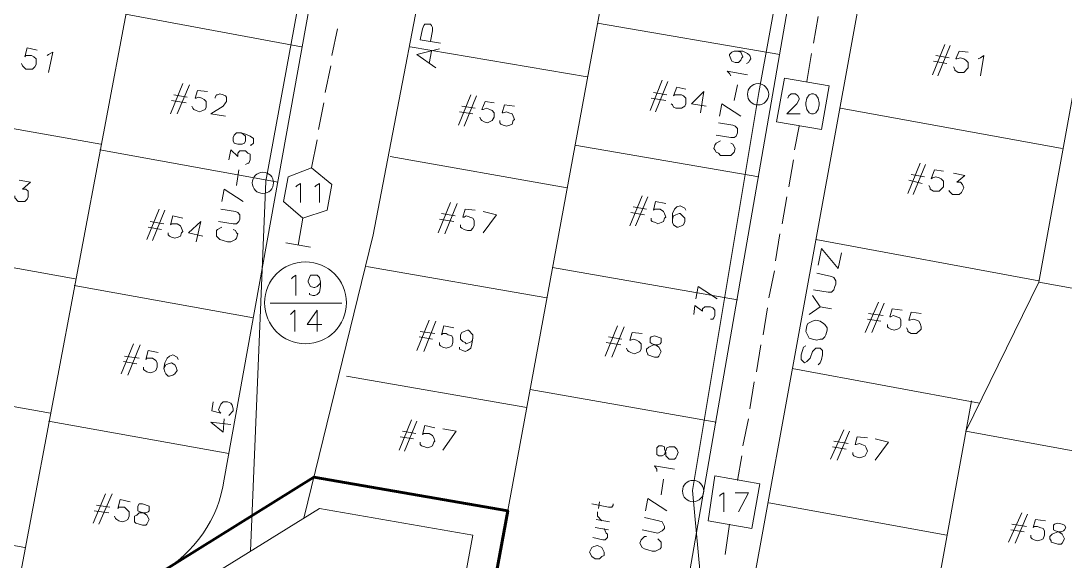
# Model space of a CAD drawing. Header units: millimetres. Extents: x 3.6 to 37.8, y 0.6 to 28.7.
# Drawn here: x 16.867 to 20.753, y 4.05 to 6.06 of the extents above; entities that cross this region are included whole.
import ezdxf

# ---------------------------------------------------------------- set-up
doc = ezdxf.new("R2010")
doc.units = ezdxf.units.MM
for name, color, linetype in [('PDF_0', 7, 'Continuous'), ('PDF_S102$BOUNDARY-NODE', 3, 'Continuous'), ('PDF_S102$NAME-LANDMARK', 7, 'Continuous'), ('PDF_S102$NAME-ROAD', 7, 'Continuous'), ('PDF_S102$Passives-TapOffs', 7, 'Continuous'), ('PDF_S102$POLE', 7, 'Continuous'), ('PDF_S102$STRAND', 7, 'Continuous'), ('PDF_S102$Symbols-SelfTerminating', 7, 'Continuous')]:
    doc.layers.add(name, color=color, linetype=linetype)
for name, color, linetype, true_color in [('PDF_S102$Cable-565', 23, 'Continuous', 0xdd8a6d), ('PDF_S102$LOTS', 254, 'Continuous', 0xdcdcdc), ('PDF_S102$ROAD', 8, 'Continuous', 0x7f7f7f), ('PDF_S102$SDU', 157, 'Continuous', 0x396472), ('PDF_S102$Symbols-EndOfLine', 15, 'Continuous', 0x944a4a)]:
    doc.layers.add(name, color=color, linetype=linetype, true_color=true_color)

msp = doc.modelspace()

# ---------------------------------------------------------------- linework, layer by layer
at = {"layer": 'PDF_0', "lineweight": 9}
msp.add_lwpolyline([(16.18099, 9.11284), (16.10593, 8.90851), (14.9008, 2.41582), (15.6931, 2.86201), (16.37281, 3.29152), (17.44033, 3.91285), (17.97826, 4.24645), (18.54955, 4.14637), (18.4453, 3.58342), (18.05749, 3.37075), (17.9866, 3.13723), (18.2785, 2.67019), (18.44947, 2.31157), (18.80809, 1.63186), (20.10496, 2.37829), (20.155, 2.65351), (20.62621, 2.56594), (20.80969, 2.31574)], dxfattribs=at)
at = {"layer": 'PDF_S102$BOUNDARY-NODE', "lineweight": 60}
msp.add_lwpolyline([(21.42755, 2.20272), (21.44353, 2.31157), (20.87224, 2.41582), (20.68876, 2.66602), (20.06326, 2.77861), (20.00488, 2.44501), (18.84979, 1.78198), (18.54538, 2.36161), (18.37441, 2.72023), (18.10753, 3.15391), (18.14923, 3.29152), (18.54538, 3.51253), (18.67882, 4.23811), (17.95741, 4.36321), (17.38195, 4.00459), (16.31443, 3.38743), (15.63472, 2.95792), (15.05509, 2.62849), (15.18853, 3.34573)], dxfattribs=at)
at = {"layer": 'PDF_S102$Cable-565', "lineweight": 13}
for points in [[(19.81723, 5.977), (19.83391, 6.07708)], [(18.02413, 5.93113), (18.04498, 6.03121)], [(19.79221, 5.83522), (19.80889, 5.93947)], [(17.99911, 5.79352), (18.01996, 5.8936)], [(17.97409, 5.65591), (17.99494, 5.75599)], [(19.74634, 5.58085), (19.76302, 5.66842)], [(17.94907, 5.51413), (17.96992, 5.61838)], [(19.72549, 5.44324), (19.74217, 5.54332)], [(19.70047, 5.30563), (19.71715, 5.40571)], [(19.67545, 5.16802), (19.69213, 5.2681)], [(19.65043, 5.03041), (19.67128, 5.13049)], [(19.62958, 4.8928), (19.64626, 4.99288)], [(19.60456, 4.75519), (19.62124, 4.85527)], [(19.57954, 4.61758), (19.59622, 4.71766)], [(19.55452, 4.47997), (19.57537, 4.58005)], [(19.53367, 4.3507), (19.55035, 4.44244)], [(19.4878, 4.07548), (19.50448, 4.18807)]]:
    msp.add_lwpolyline(points, dxfattribs=at)
at = {"layer": 'PDF_S102$LOTS', "lineweight": 0}
for points in [[(16.80232, 3.66682), (17.73223, 8.6041)], [(18.14923, 3.29152), (18.54538, 3.51253), (19.43359, 8.33305)], [(21.18916, 8.02447), (20.6554, 5.08879), (20.38435, 4.53418), (21.13495, 4.39657)], [(17.91154, 5.96449), (17.25685, 6.08542)], [(19.69213, 5.9353), (19.01242, 6.05206)], [(18.97489, 5.8519), (18.31603, 5.96449)], [(17.16511, 5.6017), (16.50625, 5.71846)], [(19.91731, 5.73514), (20.74297, 5.58502)], [(19.6129, 5.48077), (18.92902, 5.59753)], [(17.82397, 5.45992), (17.16094, 5.58085)], [(18.89983, 5.43907), (18.24097, 5.55583)], [(19.82557, 5.24725), (20.6554, 5.09296)], [(17.0692, 5.1013), (16.41451, 5.21806)], [(18.82477, 5.03041), (18.1534, 5.14717)], [(19.53367, 5.02207), (18.84562, 5.143)], [(17.73223, 4.95535), (17.06503, 5.07628)], [(20.6554, 5.08879), (21.46021, 4.94284)], [(19.738, 4.7677), (20.43439, 4.63843)], [(16.97746, 4.6009), (16.32277, 4.71766)], [(18.74971, 4.62175), (18.07834, 4.73851)], [(19.45444, 4.56754), (18.76222, 4.68847)], [(18.97489, 1.85287), (20.00488, 2.44501), (20.4052, 4.64677)], [(17.64049, 4.45078), (16.96912, 4.57171)], [(18.67882, 4.23811), (17.95741, 4.36321)], [(19.65043, 4.2673), (20.31346, 4.14637)], [(16.88155, 4.1005), (16.23103, 4.21726)]]:
    msp.add_lwpolyline(points, dxfattribs=at)
at = {"layer": 'PDF_S102$NAME-LANDMARK', "lineweight": 0}
for points in [[(19.0708, 4.26313), (19.0708, 4.25896), (19.06663, 4.25062), (19.05412, 4.25062), (18.99157, 4.26313)], [(19.02076, 4.27147), (19.01659, 4.24645)], [(19.05829, 4.19641), (19.00825, 4.20475)], [(19.0291, 4.20058), (19.01242, 4.21726), (19.01242, 4.23394)], [(19.03744, 4.17139), (19.04578, 4.15471), (19.04995, 4.15054), (19.04995, 4.13803), (19.04161, 4.12969), (19.03327, 4.12969), (18.99574, 4.13803)], [(19.05412, 4.16722), (19.00408, 4.17556)]]:
    msp.add_lwpolyline(points, dxfattribs=at)
msp.add_lwpolyline([(18.98323, 4.08382), (18.99157, 4.1005), (18.99991, 4.10467), (19.01242, 4.10884), (19.0291, 4.1005), (19.03744, 4.08382), (19.03744, 4.07131), (19.0291, 4.06714), (19.02076, 4.0588), (19.00408, 4.0588), (18.99157, 4.06714)], close=True, dxfattribs=at)
at = {"layer": 'PDF_S102$NAME-ROAD', "lineweight": 9}
for points in [[(18.42862, 5.977), (18.35356, 5.98951), (18.3619, 6.03121), (18.36607, 6.04372), (18.37024, 6.04789), (18.39109, 6.04789), (18.39526, 6.04372), (18.39943, 6.03538), (18.39943, 6.02287), (18.39109, 5.98534)], [(18.41194, 5.88526), (18.34105, 5.9353), (18.42445, 5.95615)], [(18.39526, 5.94781), (18.38692, 5.90194)], [(19.92148, 5.19721), (19.90897, 5.13883), (19.84642, 5.21389), (19.83391, 5.15134)], [(19.82974, 5.12215), (19.88395, 5.10964), (19.89229, 5.10547), (19.90063, 5.09296), (19.90063, 5.08045), (19.89646, 5.07211), (19.89229, 5.0596), (19.88395, 5.05126), (19.87144, 5.05126), (19.81723, 5.0596)], [(19.84225, 4.99705), (19.81306, 5.03875)], [(19.80055, 4.96786), (19.84225, 4.99705), (19.88395, 4.98871)], [(19.83391, 4.78021), (19.84225, 4.78855), (19.84642, 4.80106), (19.85059, 4.81774), (19.85059, 4.83442), (19.84225, 4.84276), (19.82557, 4.84276), (19.81306, 4.83025), (19.80472, 4.80523), (19.79221, 4.79272), (19.78387, 4.78855), (19.77136, 4.80106), (19.77136, 4.81774), (19.77553, 4.83442), (19.7797, 4.84693), (19.78804, 4.8511)]]:
    msp.add_lwpolyline(points, dxfattribs=at)
msp.add_lwpolyline([(19.78804, 4.90531), (19.79221, 4.92616), (19.79638, 4.9345), (19.81306, 4.94284), (19.82557, 4.94701), (19.84225, 4.94284), (19.85476, 4.9345), (19.85893, 4.93033), (19.86727, 4.91782), (19.86727, 4.90948), (19.8631, 4.8928), (19.85893, 4.88446), (19.85059, 4.87612), (19.84225, 4.87612), (19.82974, 4.87195), (19.81306, 4.87612), (19.80055, 4.88029)], close=True, dxfattribs=at)
at = {"layer": 'PDF_S102$Passives-TapOffs', "lineweight": 9}
for points in [[(19.67962, 5.6851), (19.70881, 5.84773), (19.87561, 5.81854), (19.84642, 5.65591)], [(19.80889, 5.78935), (19.81723, 5.78935), (19.82557, 5.78518), (19.83391, 5.77267), (19.83808, 5.75599), (19.83808, 5.74765), (19.83391, 5.73097), (19.82557, 5.71846), (19.81723, 5.71429), (19.80889, 5.71429), (19.80055, 5.71846), (19.79221, 5.73097), (19.78804, 5.74765), (19.78804, 5.75599), (19.79221, 5.77267), (19.80055, 5.78518)], [(18.00745, 5.35567), (17.91571, 5.32648), (17.84482, 5.38903), (17.8615, 5.48077), (17.94907, 5.51413), (18.02413, 5.45158)], [(19.42525, 4.20058), (19.45027, 4.36738), (19.61707, 4.33819), (19.58788, 4.17139)]]:
    msp.add_lwpolyline(points, close=True, dxfattribs=at)
for points in [[(19.72132, 5.77267), (19.72549, 5.78101), (19.73383, 5.78935), (19.75051, 5.78935), (19.75885, 5.78101), (19.76302, 5.77267), (19.76302, 5.7685), (19.75468, 5.75182), (19.71715, 5.71429), (19.76719, 5.71429)], [(17.89069, 5.44324), (17.89486, 5.44741), (17.90737, 5.45575), (17.90737, 5.38486)], [(17.96158, 5.44324), (17.96575, 5.44741), (17.97826, 5.45575), (17.97826, 5.38486)], [(19.46695, 4.29232), (19.47112, 4.29649), (19.48363, 4.30483), (19.48363, 4.23394)], [(19.52533, 4.30483), (19.57537, 4.30483), (19.53784, 4.23394)]]:
    msp.add_lwpolyline(points, dxfattribs=at)
at = {"layer": 'PDF_S102$POLE', "lineweight": 0}
for points in [[(19.54618, 5.94364), (19.55452, 5.92696), (19.55035, 5.92279), (19.54618, 5.91445), (19.53784, 5.90611), (19.52533, 5.90611), (19.51282, 5.91028), (19.50865, 5.91862), (19.50448, 5.93113), (19.50448, 5.9353), (19.51282, 5.94364), (19.52116, 5.94781), (19.53367, 5.94781)], [(17.6947, 5.63923), (17.70304, 5.63089), (17.70304, 5.61421), (17.69887, 5.60587), (17.69053, 5.6017), (17.67385, 5.6017), (17.66134, 5.60587), (17.65717, 5.61421), (17.65717, 5.62672), (17.66134, 5.63506), (17.66968, 5.6434), (17.68636, 5.6434)], [(19.23343, 4.44661), (19.23343, 4.47163), (19.24177, 4.47997), (19.25428, 4.47997), (19.26262, 4.4758), (19.26262, 4.46746), (19.26679, 4.45495), (19.26679, 4.44244), (19.2793, 4.42993), (19.30015, 4.42993), (19.30432, 4.4341), (19.30849, 4.44244), (19.31266, 4.45495), (19.30849, 4.46746), (19.30015, 4.4758), (19.2793, 4.4758), (19.27096, 4.47163), (19.26262, 4.44661), (19.25428, 4.44244), (19.24177, 4.44244)]]:
    msp.add_lwpolyline(points, close=True, dxfattribs=at)
for points in [[(19.53367, 5.94781), (19.55452, 5.94781), (19.5712, 5.93947), (19.57954, 5.93113), (19.58371, 5.91862), (19.57954, 5.91445), (19.57537, 5.90611), (19.56703, 5.90194)], [(19.50865, 5.85607), (19.50448, 5.86441), (19.49614, 5.87275), (19.5712, 5.86024)], [(19.53367, 5.82271), (19.52116, 5.76433)], [(19.46695, 5.70595), (19.47529, 5.75182), (19.54618, 5.70595)], [(19.46278, 5.68093), (19.51699, 5.67259), (19.52533, 5.66842), (19.53367, 5.66008), (19.53367, 5.6434), (19.5295, 5.63089), (19.52116, 5.62672), (19.50865, 5.62672), (19.45444, 5.63506)], [(17.68636, 5.6434), (17.70304, 5.63923), (17.71972, 5.63089), (17.73223, 5.62255), (17.73223, 5.60587), (17.72389, 5.59753), (17.71972, 5.59753)], [(19.50865, 5.60587), (19.51699, 5.6017), (19.52533, 5.58502), (19.52116, 5.57251), (19.50865, 5.56), (19.47112, 5.56), (19.46278, 5.56834), (19.45444, 5.57251), (19.45027, 5.58085), (19.4461, 5.58502), (19.45027, 5.59753), (19.45444, 5.60587), (19.47112, 5.61421)], [(17.64049, 5.54332), (17.64883, 5.58085), (17.67385, 5.55583), (17.67385, 5.56834), (17.68219, 5.57668), (17.70304, 5.57668), (17.71138, 5.56834), (17.71972, 5.56417), (17.71972, 5.54332), (17.71555, 5.53081), (17.71138, 5.53081), (17.70304, 5.52664)], [(17.67802, 5.50579), (17.66968, 5.44741)], [(17.61547, 5.38903), (17.62381, 5.4349), (17.6947, 5.38903)], [(17.6113, 5.35984), (17.66551, 5.3515), (17.67385, 5.34733), (17.68219, 5.33899), (17.68219, 5.32231), (17.67802, 5.31397), (17.66968, 5.30563), (17.65717, 5.30563), (17.60296, 5.31397)], [(17.65717, 5.28478), (17.66551, 5.28061), (17.66968, 5.27227), (17.67385, 5.2681), (17.66968, 5.25142), (17.66551, 5.24725), (17.64883, 5.23891), (17.63632, 5.23891), (17.61964, 5.24308), (17.60713, 5.24725), (17.59462, 5.25976), (17.59462, 5.28061), (17.59879, 5.28478), (17.61547, 5.29312)], [(19.23343, 4.38406), (19.23343, 4.3924), (19.22509, 4.40491), (19.30015, 4.3924)], [(19.25845, 4.35487), (19.25011, 4.29649)], [(19.19173, 4.23811), (19.20007, 4.28398), (19.27096, 4.23811)], [(19.18756, 4.21309), (19.24177, 4.20058), (19.25428, 4.19641), (19.26262, 4.17973), (19.26262, 4.17139), (19.25428, 4.16305), (19.2376, 4.15471), (19.17922, 4.16722)], [(19.2376, 4.13386), (19.25011, 4.12135), (19.25011, 4.1005), (19.24594, 4.09633), (19.22926, 4.08799), (19.21675, 4.08799), (19.20007, 4.09216), (19.18756, 4.09633), (19.17922, 4.1005), (19.17088, 4.11718), (19.17505, 4.12969), (19.18756, 4.1422), (19.1959, 4.1422)]]:
    msp.add_lwpolyline(points, dxfattribs=at)
for centre in [(19.61081, 5.78727), (17.76767, 5.45784), (19.36895, 4.31109)]:
    msp.add_circle(centre, 0.03961, dxfattribs=at)
at = {"layer": 'PDF_S102$ROAD', "lineweight": 0}
for points in [[(17.38281, 4.00729, 0.2384739), (17.62381, 4.35487), (18.34522, 8.35807)], [(20.33431, 8.03698), (19.45861, 3.22897, -0.2413116), (19.11249, 2.68986)]]:
    msp.add_lwpolyline(points, format="xyb", dxfattribs=at)
for points in [[(18.74554, 8.32054), (18.43696, 6.61501), (18.17842, 5.26393), (17.92038, 4.21055)], [(19.22509, 3.25816), (20.06326, 8.08285)]]:
    msp.add_lwpolyline(points, dxfattribs=at)
at = {"layer": 'PDF_S102$SDU', "lineweight": 0}
for points in [[(16.86904, 5.90194), (16.87321, 5.8936), (16.88572, 5.88109), (16.91074, 5.88109), (16.91908, 5.88943), (16.92325, 5.89777), (16.92325, 5.91862), (16.91491, 5.92696), (16.90657, 5.93113), (16.88572, 5.93113), (16.88155, 5.92696), (16.88989, 5.96032), (16.92742, 5.95198)], [(20.25925, 5.86024), (20.30512, 5.97283)], [(20.2801, 5.85607), (20.32597, 5.96866)], [(20.33848, 5.88943), (20.34265, 5.88109), (20.34265, 5.87692), (20.35516, 5.86858), (20.37601, 5.86858), (20.39269, 5.88526), (20.39269, 5.90611), (20.38435, 5.91445), (20.37601, 5.91862), (20.3635, 5.92279), (20.35099, 5.91862), (20.34682, 5.91862), (20.35933, 5.94781), (20.39269, 5.94364)], [(16.96495, 5.93113), (16.96912, 5.9353), (16.9858, 5.94364), (16.96912, 5.86858)], [(20.31346, 5.90194), (20.26342, 5.91028)], [(20.3218, 5.92279), (20.27176, 5.93113)], [(20.43022, 5.91862), (20.43856, 5.92279), (20.45107, 5.93113), (20.43856, 5.85607)], [(19.20841, 5.7268), (19.25428, 5.83939)], [(19.22926, 5.72263), (19.27513, 5.83522)], [(17.42365, 5.71429), (17.46952, 5.82688)], [(17.44867, 5.71429), (17.49454, 5.82271)], [(17.50288, 5.74348), (17.50705, 5.73514), (17.51122, 5.73097), (17.51956, 5.7268), (17.53207, 5.72263), (17.54458, 5.7268), (17.55292, 5.73097), (17.55709, 5.73931), (17.55709, 5.76016), (17.54875, 5.7685), (17.54041, 5.77267), (17.5279, 5.77684), (17.51956, 5.77267), (17.51539, 5.77267), (17.52373, 5.80186), (17.56126, 5.79769)], [(19.27096, 5.78518), (19.22092, 5.79352)], [(19.28764, 5.75182), (19.29181, 5.74765), (19.29598, 5.73931), (19.30432, 5.73514), (19.32517, 5.73514), (19.33768, 5.74348), (19.34185, 5.75182), (19.34185, 5.77267), (19.33351, 5.78101), (19.32517, 5.78518), (19.30015, 5.78518), (19.29598, 5.78101), (19.30849, 5.81437), (19.34185, 5.80603)], [(19.41691, 5.74348), (19.3627, 5.75182), (19.40857, 5.79769), (19.39606, 5.71846)], [(17.48203, 5.75599), (17.42782, 5.76433)], [(17.4862, 5.77684), (17.43616, 5.78518)], [(17.59045, 5.77267), (17.59045, 5.77684), (17.59462, 5.78518), (17.59879, 5.78518), (17.60713, 5.78935), (17.61964, 5.78518), (17.62798, 5.78101), (17.63215, 5.77684), (17.63215, 5.76016), (17.62798, 5.75599), (17.61964, 5.74348), (17.57377, 5.71429), (17.62798, 5.70595)], [(18.49534, 5.67259), (18.54121, 5.78518)], [(18.51619, 5.66842), (18.56206, 5.78101)], [(18.57457, 5.70178), (18.57874, 5.69344), (18.58291, 5.68927), (18.59125, 5.6851), (18.60376, 5.68093), (18.62044, 5.68927), (18.62878, 5.70178), (18.62878, 5.71846), (18.62044, 5.7268), (18.6121, 5.73097), (18.59959, 5.73514), (18.58708, 5.73097), (18.58291, 5.73097), (18.59542, 5.76016), (18.62878, 5.75599)], [(19.26679, 5.76433), (19.21258, 5.77267)], [(18.54955, 5.71429), (18.49951, 5.72263)], [(18.55789, 5.73514), (18.50785, 5.74348)], [(18.64963, 5.68927), (18.64963, 5.68093), (18.6538, 5.67676), (18.66214, 5.67259), (18.67465, 5.66842), (18.68716, 5.67259), (18.6955, 5.67676), (18.69967, 5.68927), (18.70384, 5.69344), (18.69967, 5.70595), (18.6955, 5.71429), (18.68299, 5.71846), (18.67465, 5.72263), (18.66214, 5.71846), (18.65797, 5.71846), (18.66631, 5.74765), (18.70384, 5.74348)], [(20.16751, 5.41822), (20.21338, 5.53081)], [(20.18836, 5.41405), (20.23423, 5.52664)], [(20.23006, 5.48077), (20.18002, 5.48911)], [(20.24674, 5.44741), (20.25091, 5.43907), (20.25091, 5.4349), (20.26342, 5.42656), (20.28427, 5.42656), (20.30095, 5.44324), (20.30095, 5.46409), (20.29261, 5.47243), (20.28427, 5.4766), (20.27176, 5.48077), (20.25925, 5.4766), (20.25508, 5.47243), (20.26759, 5.50579), (20.30095, 5.50162)], [(20.33848, 5.49328), (20.38018, 5.48494), (20.35099, 5.45992), (20.3635, 5.45992), (20.37184, 5.45158), (20.37601, 5.43907), (20.36767, 5.42239), (20.35933, 5.41405), (20.33431, 5.41405), (20.3218, 5.42656), (20.3218, 5.43073)], [(16.8607, 5.46826), (16.9024, 5.45992), (16.87321, 5.4349), (16.88572, 5.4349), (16.89406, 5.42656), (16.89406, 5.40571), (16.88989, 5.39737), (16.88155, 5.38903), (16.85653, 5.38903), (16.84402, 5.40154), (16.84402, 5.40988)], [(20.22172, 5.45575), (20.17168, 5.46826)], [(19.13335, 5.29729), (19.17922, 5.40988)], [(19.1542, 5.29729), (19.20007, 5.40571)], [(18.42028, 5.27227), (18.46615, 5.38486)], [(18.4453, 5.2681), (18.49117, 5.38069)], [(19.1959, 5.35984), (19.14586, 5.36818)], [(19.21258, 5.32648), (19.21258, 5.31814), (19.21675, 5.31397), (19.22926, 5.3098), (19.2376, 5.30563), (19.25011, 5.3098), (19.25845, 5.31397), (19.26262, 5.32648), (19.26679, 5.33065), (19.26262, 5.34316), (19.25845, 5.3515), (19.24594, 5.35984), (19.22509, 5.35984), (19.22092, 5.35567), (19.22926, 5.38903), (19.26679, 5.38069)], [(19.29181, 5.32231), (19.29181, 5.34316), (19.30015, 5.35984), (19.30849, 5.36818), (19.321, 5.37235), (19.33768, 5.36401), (19.34185, 5.35567)], [(17.33608, 5.24725), (17.38195, 5.35984)], [(17.35693, 5.24308), (17.4028, 5.35567)], [(17.41531, 5.27227), (17.41531, 5.26393), (17.41948, 5.25976), (17.42782, 5.25559), (17.44033, 5.25142), (17.45284, 5.25559), (17.46118, 5.25976), (17.46535, 5.27227), (17.46952, 5.27644), (17.46535, 5.28895), (17.46118, 5.29729), (17.44867, 5.30563), (17.42782, 5.30563), (17.42365, 5.30146), (17.43199, 5.33482), (17.46952, 5.32648)], [(18.48283, 5.33482), (18.43279, 5.34316)], [(18.50368, 5.30146), (18.50368, 5.29312), (18.50785, 5.28895), (18.51619, 5.28478), (18.5287, 5.28061), (18.54121, 5.28061), (18.54955, 5.28895), (18.55372, 5.29729), (18.55372, 5.31814), (18.54955, 5.32648), (18.52453, 5.33482), (18.51619, 5.33065), (18.51202, 5.33065), (18.52036, 5.35984), (18.55789, 5.35567)], [(18.58708, 5.3515), (18.63712, 5.33899), (18.58708, 5.27227)], [(19.18756, 5.33899), (19.13752, 5.34733)], [(17.39029, 5.28478), (17.34025, 5.29312)], [(17.39863, 5.30563), (17.34859, 5.31397)], [(17.54458, 5.25976), (17.49037, 5.27227), (17.53624, 5.31397), (17.51956, 5.23891)], [(18.47866, 5.31397), (18.42445, 5.32231)], [(20.00905, 4.90114), (20.05909, 5.01373)], [(20.03407, 4.90114), (20.07994, 5.00956)], [(20.09245, 4.93033), (20.09245, 4.92199), (20.09662, 4.91782), (20.10496, 4.91365), (20.11747, 4.90948), (20.12998, 4.91365), (20.13832, 4.91782), (20.14249, 4.92616), (20.14249, 4.94701), (20.13832, 4.95535), (20.1133, 4.96369), (20.10496, 4.95952), (20.10079, 4.95952), (20.10913, 4.98871), (20.14666, 4.98454)], [(20.16334, 4.91782), (20.16751, 4.90948), (20.16751, 4.90531), (20.18002, 4.89697), (20.20087, 4.89697), (20.21755, 4.91365), (20.21755, 4.92199), (20.21338, 4.9345), (20.20921, 4.94284), (20.20087, 4.94701), (20.18836, 4.95118), (20.17585, 4.94701), (20.17168, 4.94701), (20.18002, 4.9762), (20.21755, 4.97203)], [(18.34105, 4.83442), (18.38692, 4.94701)], [(18.36607, 4.83025), (18.41194, 4.94284)], [(20.06743, 4.94284), (20.01739, 4.95118)], [(20.07577, 4.96369), (20.02156, 4.97203)], [(18.40777, 4.89697), (18.35356, 4.90531)], [(18.42445, 4.86361), (18.42445, 4.85527), (18.42862, 4.8511), (18.43696, 4.84693), (18.44947, 4.84276), (18.46198, 4.84693), (18.47032, 4.8511), (18.47449, 4.86361), (18.47449, 4.88029), (18.47032, 4.88863), (18.45781, 4.8928), (18.44947, 4.89697), (18.43696, 4.89697), (18.43279, 4.8928), (18.44113, 4.92616), (18.47866, 4.91782)], [(19.04161, 4.81357), (19.08748, 4.92616)], [(19.06663, 4.8094), (19.1125, 4.92199)], [(19.12084, 4.84276), (19.12501, 4.83442), (19.12918, 4.83025), (19.13752, 4.82608), (19.15003, 4.82191), (19.16254, 4.82608), (19.17088, 4.83025), (19.17505, 4.83859), (19.17505, 4.85944), (19.16671, 4.86778), (19.15837, 4.87195), (19.14586, 4.87612), (19.13752, 4.87195), (19.13335, 4.87195), (19.14169, 4.90114), (19.17922, 4.89697)], [(17.24017, 4.74685), (17.28604, 4.85944)], [(18.39943, 4.87612), (18.34939, 4.88446)], [(18.54955, 4.88029), (18.54538, 4.85944), (18.54121, 4.84276), (18.5287, 4.83442), (18.52036, 4.83025), (18.51202, 4.83442), (18.49951, 4.83859), (18.49951, 4.84693)], [(19.09999, 4.85527), (19.04578, 4.86361)], [(19.10416, 4.87612), (19.05412, 4.88446)], [(17.26519, 4.74268), (17.31106, 4.85527)], [(17.32357, 4.77187), (17.32357, 4.76353), (17.32774, 4.75936), (17.33608, 4.75519), (17.34859, 4.75102), (17.3611, 4.75519), (17.36944, 4.75936), (17.37361, 4.77187), (17.37361, 4.78855), (17.36944, 4.79689), (17.35693, 4.80523), (17.33608, 4.80523), (17.33191, 4.80106), (17.34025, 4.83442), (17.37778, 4.82608)], [(17.29855, 4.78438), (17.24851, 4.79272)], [(17.30689, 4.80523), (17.25268, 4.81357)], [(17.39863, 4.7677), (17.4028, 4.78855), (17.41114, 4.80523), (17.41948, 4.81357), (17.43199, 4.81774), (17.44867, 4.8094), (17.45284, 4.80106)], [(18.27433, 4.46329), (18.3202, 4.57588)], [(18.29518, 4.45912), (18.34105, 4.57171)], [(18.35356, 4.49248), (18.35356, 4.48414), (18.35773, 4.47997), (18.37024, 4.4758), (18.37858, 4.47163), (18.39109, 4.4758), (18.39943, 4.47997), (18.4036, 4.49248), (18.40777, 4.49665), (18.4036, 4.50916), (18.39943, 4.5175), (18.38692, 4.52584), (18.36607, 4.52584), (18.3619, 4.52167), (18.37024, 4.55503), (18.40777, 4.54669)], [(18.32854, 4.50499), (18.2785, 4.51333)], [(18.33688, 4.52584), (18.28684, 4.53418)], [(18.43696, 4.54252), (18.487, 4.53418), (18.43696, 4.46329)], [(19.87978, 4.42993), (19.92982, 4.53835)], [(19.9048, 4.42576), (19.95067, 4.53418)], [(19.96318, 4.45495), (19.96318, 4.44661), (19.96735, 4.44244), (19.97569, 4.43827), (19.9882, 4.4341), (20.00071, 4.43827), (20.00905, 4.44244), (20.01739, 4.45912), (20.01322, 4.47163), (20.00905, 4.47997), (19.99654, 4.48414), (19.9882, 4.48831), (19.97569, 4.48414), (19.97152, 4.48414), (19.97986, 4.51333), (20.01739, 4.50916)], [(19.93816, 4.46746), (19.88812, 4.4758)], [(19.9465, 4.48831), (19.89229, 4.49665)], [(20.04658, 4.50499), (20.09662, 4.49248), (20.04658, 4.42576)], [(17.13592, 4.19224), (17.18179, 4.30066)], [(17.15677, 4.18807), (17.20681, 4.30066)], [(17.21515, 4.21726), (17.21932, 4.20892), (17.22349, 4.20475), (17.23183, 4.20058), (17.24434, 4.19641), (17.25685, 4.20058), (17.26519, 4.20475), (17.26936, 4.21726), (17.26936, 4.23394), (17.25268, 4.25062), (17.23183, 4.25062), (17.22766, 4.24645), (17.236, 4.27981), (17.27353, 4.27147)], [(17.1943, 4.22977), (17.14009, 4.23811)], [(17.19847, 4.25062), (17.14843, 4.25896)], [(20.54281, 4.12135), (20.59285, 4.22977)], [(20.56783, 4.11718), (20.6137, 4.2256)], [(20.62621, 4.14637), (20.62621, 4.13803), (20.63038, 4.13386), (20.63872, 4.12969), (20.65123, 4.12552), (20.66374, 4.12969), (20.67208, 4.13386), (20.67625, 4.14637), (20.67625, 4.16305), (20.67208, 4.17139), (20.65957, 4.17556), (20.65123, 4.17973), (20.63872, 4.17973), (20.63455, 4.17556), (20.64289, 4.20475), (20.68042, 4.20058)], [(20.60119, 4.15888), (20.55115, 4.16722)], [(20.60953, 4.17973), (20.55532, 4.18807)]]:
    msp.add_lwpolyline(points, dxfattribs=at)
for points in [[(19.29598, 5.33482), (19.30432, 5.33899), (19.31683, 5.34316), (19.321, 5.34316), (19.33768, 5.32648), (19.33768, 5.31397), (19.33351, 5.30146), (19.32517, 5.29729), (19.31266, 5.29312), (19.30849, 5.29312), (19.29598, 5.30146), (19.29181, 5.3098), (19.29181, 5.32231)], [(18.54538, 4.86778), (18.53704, 4.86361), (18.52453, 4.85944), (18.52036, 4.86361), (18.51202, 4.86778), (18.50368, 4.87612), (18.50368, 4.8928), (18.50785, 4.90114), (18.51619, 4.90531), (18.5287, 4.90948), (18.53287, 4.90948), (18.54955, 4.8928), (18.54955, 4.88029)], [(19.22509, 4.88863), (19.25011, 4.88029), (19.25011, 4.86361), (19.24594, 4.85944), (19.2376, 4.85527), (19.22092, 4.85527), (19.20424, 4.84693), (19.1959, 4.83859), (19.1959, 4.83025), (19.20007, 4.82191), (19.20007, 4.81774), (19.22509, 4.8094), (19.2376, 4.8094), (19.24177, 4.81357), (19.25011, 4.83025), (19.24177, 4.84693), (19.22926, 4.85527), (19.21675, 4.85944), (19.20841, 4.86361), (19.20841, 4.88029), (19.21258, 4.88446)], [(17.40697, 4.78021), (17.41531, 4.78438), (17.42782, 4.78855), (17.44033, 4.78021), (17.4445, 4.77187), (17.44867, 4.75936), (17.44033, 4.74685), (17.43199, 4.74268), (17.41948, 4.73851), (17.41531, 4.73851), (17.40697, 4.74685), (17.4028, 4.75519), (17.39863, 4.7677)], [(17.3194, 4.26313), (17.34442, 4.25479), (17.34442, 4.23811), (17.34025, 4.23394), (17.33191, 4.22977), (17.30689, 4.22977), (17.29855, 4.22143), (17.29021, 4.21726), (17.29021, 4.19641), (17.29438, 4.19224), (17.3194, 4.1839), (17.33191, 4.1839), (17.33608, 4.18807), (17.34442, 4.20475), (17.33608, 4.22143), (17.32357, 4.22977), (17.31106, 4.23394), (17.30272, 4.23811), (17.30272, 4.25479), (17.30689, 4.26313)], [(20.72629, 4.19224), (20.74297, 4.18807), (20.75131, 4.1839), (20.75548, 4.17556), (20.75131, 4.16722), (20.74714, 4.16305), (20.7388, 4.15888), (20.72629, 4.15888), (20.71378, 4.15471), (20.70544, 4.15054), (20.6971, 4.1422), (20.6971, 4.13386), (20.70127, 4.12552), (20.70127, 4.12135), (20.72629, 4.11301), (20.7388, 4.11301), (20.74297, 4.11718), (20.75131, 4.13386), (20.74297, 4.15054), (20.73046, 4.15888), (20.71795, 4.16305), (20.70961, 4.16722), (20.70961, 4.1839), (20.71378, 4.18807)]]:
    msp.add_lwpolyline(points, close=True, dxfattribs=at)
at = {"layer": 'PDF_S102$STRAND', "color": 254, "lineweight": 0, "true_color": 0xdcdcdc}
for points in [[(17.72138, 4.08715), (17.7781, 5.46409), (18.05749, 6.98197), (18.31603, 8.44564), (18.55372, 9.63826), (19.12084, 10.6474), (18.92068, 11.86504), (18.88315, 13.01179), (18.78307, 14.54635), (18.65797, 16.21018), (18.53704, 17.76976), (18.89983, 19.07914), (20.25508, 19.17088)], [(18.42544, 2.36198), (19.47946, 3.09136), (19.36687, 4.31317), (19.6129, 5.79352), (19.81306, 6.89023), (20.01322, 8.17876), (21.93976, 8.18293), (22.25251, 9.50065), (22.3234, 10.71412), (22.20664, 12.26119), (22.14826, 13.1494), (22.09405, 14.07097), (22.00648, 15.32614), (21.87304, 16.86904), (23.491, 17.00665)]]:
    msp.add_lwpolyline(points, dxfattribs=at)
at = {"layer": 'PDF_S102$STRAND', "lineweight": 0}
for points in [[(19.37938, 5.02624), (19.38772, 5.07211), (19.45861, 5.02624)], [(19.37104, 4.96786), (19.37521, 5.00122), (19.4044, 4.98037), (19.4044, 4.98871), (19.41274, 4.99705), (19.43359, 4.99705), (19.44193, 4.99288), (19.45027, 4.98454), (19.45027, 4.96369), (19.4461, 4.95535), (19.44193, 4.95118), (19.43359, 4.95118)], [(17.64049, 4.59256), (17.65717, 4.60924), (17.65717, 4.61758), (17.653, 4.63009), (17.64883, 4.63843), (17.63632, 4.6426), (17.61964, 4.6426), (17.6113, 4.63426), (17.60713, 4.62592), (17.60296, 4.61341), (17.60713, 4.60507), (17.6113, 4.6009), (17.57794, 4.60924), (17.58211, 4.6426)], [(17.62381, 4.58005), (17.61964, 4.53001), (17.57377, 4.56754), (17.64883, 4.5592)]]:
    msp.add_lwpolyline(points, dxfattribs=at)
at = {"layer": 'PDF_S102$Symbols-EndOfLine', "lineweight": 0}
for points in [[(17.87401, 5.1013), (17.87818, 5.10547), (17.89069, 5.11381), (17.89069, 5.03875)], [(17.98243, 5.08879), (17.98243, 5.07211), (17.97826, 5.05126), (17.96992, 5.04292), (17.96158, 5.03875), (17.95324, 5.03875), (17.94073, 5.04292), (17.94073, 5.04709)], [(18.06166, 5.00956), (17.79478, 5.00956)], [(17.86984, 4.96786), (17.88652, 4.98454), (17.88652, 4.90531)], [(17.9866, 4.93033), (17.93239, 4.93033), (17.96992, 4.98454), (17.96992, 4.90531)]]:
    msp.add_lwpolyline(points, dxfattribs=at)
msp.add_lwpolyline([(17.97826, 5.08045), (17.96992, 5.07211), (17.96158, 5.06794), (17.95741, 5.06794), (17.9449, 5.07211), (17.93656, 5.08879), (17.93656, 5.09296), (17.94073, 5.10547), (17.9449, 5.11381), (17.96992, 5.11381), (17.97826, 5.10547), (17.98243, 5.08879)], close=True, dxfattribs=at)
msp.add_circle((17.92613, 5.01164), 0.15221, dxfattribs=at)
at = {"layer": 'PDF_S102$Symbols-SelfTerminating', "lineweight": 9}
for points in [[(17.89903, 5.2264), (17.91571, 5.32648)], [(17.9449, 5.21806), (17.85316, 5.23474)]]:
    msp.add_lwpolyline(points, dxfattribs=at)

doc.saveas('drawing.dxf')
